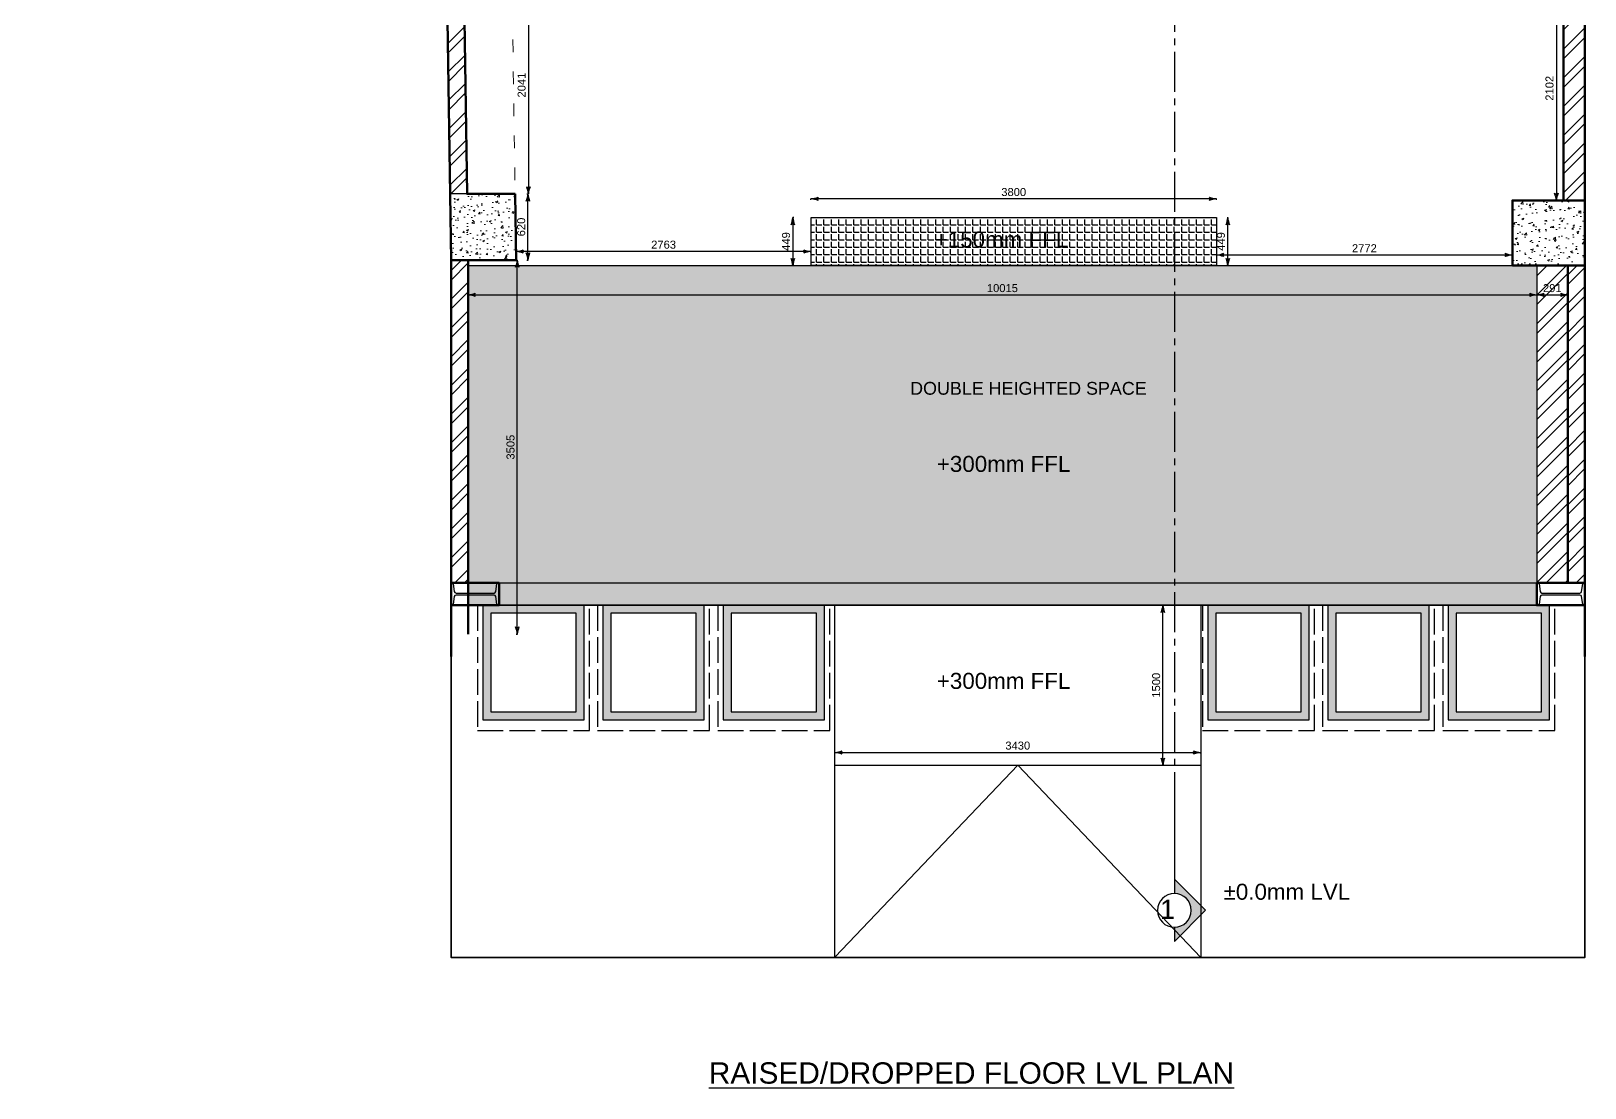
# Model space of a CAD drawing. Header units: millimetres. Extents: x 68727 to 319899, y -4876 to 265722.
# Drawn here: x 183134 to 197695, y 54917 to 64820 of the extents above; entities that cross this region are included whole.
import ezdxf

# ---------------------------------------------------------------- set-up
doc = ezdxf.new("R2010")
doc.units = ezdxf.units.MM
for name, pattern in [('ACAD_ISO02W100', [15, 12, -3]), ('ACAD_ISO03W100', [30, 12, -18]), ('CENTER2', [1.125, 0.75, -0.125, 0.125, -0.125]), ('DASHED2', [0.375, 0.25, -0.125]), ('HIDDEN', [9.525, 6.35, -3.175]), ('WALL', [21, 12, -3, 0, -3, 0, -3])]:
    doc.linetypes.add(name, pattern=pattern)
for name, color, linetype, lineweight in [('A-FURN', 6, 'Continuous', 35), ('HACH', 252, 'Continuous', 13), ('HAT', 9, 'Continuous', 13), ('LS_DR_Plan Beam', 9, 'HIDDEN', 0), ('LS_DR_Wall', 7, 'Continuous', 35), ('SECTIONS', 10, 'Continuous', 25), ('wall', 5, 'Continuous', 30), ('wall1', 2, 'WALL', 25), ('Walls', 2, 'Continuous', 30)]:
    doc.layers.add(name, color=color, linetype=linetype, lineweight=lineweight)
for name, color, linetype in [('beam', 1, 'DASHED2'), ('COL', 4, 'Continuous'), ('Dimensions', 172, 'Continuous'), ('POLY', 6, 'Continuous'), ('TEXT', 2, 'Continuous'), ('Walls & Columns', 7, 'Continuous')]:
    doc.layers.add(name, color=color, linetype=linetype)
doc.styles.add('2010 G', font='times.ttf')
doc.styles.add('ANNTEXT', font='romans.shx')
doc.styles.get("Standard").update_dxf_attribs({"font": 'arial.ttf'})
doc.dimstyles.new('SC-25', dxfattribs={"dimtxt": 75, "dimasz": 0.4, "dimexe": 1, "dimexo": 100, "dimgap": 25, "dimtad": 1, "dimdec": 0, "dimzin": 0, "dimdsep": 46, "dimtxsty": 'Standard', "dimblk1": 'A1', "dimblk2": 'A1', "dimsah": 1, "dimcen": 0.09, "dimdle": 3, "dimclrd": 1, "dimclre": 1, "dimclrt": 1, "dimadec": 0, "dimazin": 0, "dimtfac": 1, "dimtdec": 0, "dimtofl": 0, "dimtmove": 0, "dimatfit": 2, "dimldrblk": 'A1', "dimfxl": 10, "dimfxlon": 1, "dimtolj": 1, "dimtzin": 0, "dimarcsym": 0})
pattern_1 = [(50, (-645864.49, -131860.55), (182.18467, -15.939086), [19.05, -209.55]), (355, (-645864.49, -131860.55), (-35.24342, 191.056845), [15.24, -167.640584]), (100.451445, (-645849.3, -131861.88), (146.941247, 175.117752), [16.19001, -178.090245]), (46.1842, (-645864.5, -131809.75), (271.07904, -42.04233), [28.575, -314.325]), (96.635558, (-645841.9, -131813.25), (237.404134, 247.426125), [24.28502, -267.13561]), (351.18415, (-645864.5, -131809.75), (237.40413, 247.426125), [22.85997, -251.45973]), (21, (-645839.09, -131822.45), (151.61439, -102.265198), [19.05, -209.55]), (326, (-645839.09, -131822.45), (61.80203, 184.187966), [15.24, -167.64]), (71.451445, (-645826.46, -131830.97), (213.41642, 81.92277), [16.19001, -178.089938]), (37.5, (-645864.49, -131860.55), (3.0886033, 84.555039), [0, -165.608, 0, -170.18, 0, -168.275]), (7.5, (-645864.49, -131860.55), (66.8196625, 100.180575), [0, -97.028, 0, -161.798, 0, -64.135]), (327.5, (-645921.13, -131860.55), (135.590595, -5.728744), [0, -63.5, 0, -198.12, 0, -262.89]), (317.5, (-645946.53, -131860.55), (148.129181, 25.426491), [0, -82.55, 0, -131.572, 0, -186.69])]

# ---------------------------------------------------------------- blocks, each defined once
blk = doc.blocks.new('A1')
at = {"layer": 'wall', "color": 1}
for p, q in [((-138, 0), (-167, 40)), ((-167, -40), (-138, 0))]:
    blk.add_line(p, q, dxfattribs=at)
for centre, start, end in [((53, 586), 248, 264.8035), ((53, -586), 95.1965, 112)]:
    blk.add_arc(centre, 589, start, end, dxfattribs=at)
blk = doc.blocks.new('*D587')
at = {"layer": 'Defpoints', "color": 0, "transparency": 16777216}
for p in [(197427, 65335), (197427, 63233), (197427, 63233)]:
    blk.add_point(p, dxfattribs=at)
at = {"layer": 'Dimensions', "color": 1, "lineweight": -2, "transparency": 16777216}
for p, q in [((197427, 65335), (197428, 65335)), ((197427, 65335), (197427, 63234)), ((197427, 63233), (197428, 63233))]:
    blk.add_line(p, q, dxfattribs=at)
at = {"layer": 'Dimensions', "color": 1, "lineweight": -2, "transparency": 16777216, "xscale": 0.4, "yscale": 0.4, "zscale": 0.4}
for p, rotation in [((197427, 65335), 90), ((197427, 63233), 270)]:
    blk.add_blockref('A1', p, dxfattribs=dict(at, rotation=rotation))
at = {"layer": 'Dimensions', "color": 1, "transparency": 16777216, "insert": (197363, 64284), "char_height": 75, "attachment_point": 5, "rotation": 90}
blk.add_mtext('\\A1;2102', dxfattribs=at)
blk = doc.blocks.new('*D581')
at = {"layer": 'Defpoints', "color": 0, "transparency": 16777216}
for p in [(187520, 62674), (187690, 62674), (187520, 59169)]:
    blk.add_point(p, dxfattribs=at)
at = {"layer": 'Dimensions', "color": 1, "lineweight": -2, "transparency": 16777216}
for p, q in [((187680, 62674), (187691, 62674)), ((187690, 59169), (187690, 62673)), ((187680, 59169), (187691, 59169))]:
    blk.add_line(p, q, dxfattribs=at)
at = {"layer": 'Dimensions', "color": 1, "lineweight": -2, "transparency": 16777216, "xscale": 0.4, "yscale": 0.4, "zscale": 0.4}
for p, rotation in [((187690, 62674), 90), ((187690, 59169), 270)]:
    blk.add_blockref('A1', p, dxfattribs=dict(at, rotation=rotation))
at = {"layer": 'Dimensions', "color": 1, "transparency": 16777216, "insert": (187627, 60921), "char_height": 75, "attachment_point": 5, "rotation": 90}
blk.add_mtext('\\A1;3505', dxfattribs=at)
blk = doc.blocks.new('COL')
at = {"layer": 'COL'}
blk.add_lwpolyline([(451, 0), (441, 0, -0.374036), (430, 9), (420, 80, 0.374036), (403, 95), (48, 95, 0.374036), (31, 80), (21, 9, -0.374036), (10, 0), (0, 0), (0, 209), (10, 209, -0.374036), (21, 199), (31, 128, 0.374036), (48, 113), (403, 113, 0.374036), (420, 128), (430, 199, -0.374036), (441, 209), (451, 209)], format="xyb", close=True, dxfattribs=at)
at = {"layer": 'LS_DR_Wall', "lineweight": 50, "ltscale": 0.25}
blk.add_lwpolyline([(451, 209), (0, 209), (0, 0), (451, 0)], close=True, dxfattribs=at)
blk = doc.blocks.new('*D655')
at = {"layer": 'Defpoints', "color": 0, "transparency": 16777216}
for p in [(187229, 62674), (197244, 62623), (197244, 62348)]:
    blk.add_point(p, dxfattribs=at)
at = {"layer": 'Dimensions', "color": 1, "lineweight": -2, "transparency": 16777216}
for p, q in [((187229, 62358), (187229, 62347)), ((187230, 62348), (197243, 62348)), ((197244, 62358), (197244, 62347))]:
    blk.add_line(p, q, dxfattribs=at)
at = {"layer": 'Dimensions', "color": 1, "lineweight": -2, "transparency": 16777216, "xscale": 0.4, "yscale": 0.4, "zscale": 0.4, "rotation": 180}
blk.add_blockref('A1', (187229, 62348), dxfattribs=at)
at = {"layer": 'Dimensions', "color": 1, "lineweight": -2, "transparency": 16777216, "xscale": 0.4, "yscale": 0.4, "zscale": 0.4}
blk.add_blockref('A1', (197244, 62348), dxfattribs=at)
at = {"layer": 'Dimensions', "color": 1, "transparency": 16777216, "insert": (192236, 62411), "char_height": 75, "attachment_point": 5}
blk.add_mtext('\\A1;10015', dxfattribs=at)
blk = doc.blocks.new('*D733')
at = {"layer": 'Defpoints', "color": 0, "transparency": 16777216}
for p in [(197244, 62347), (197535, 62348), (197535, 62347)]:
    blk.add_point(p, dxfattribs=at)
at = {"layer": 'Dimensions', "color": 1, "lineweight": -2, "transparency": 16777216}
for p, q in [((197244, 62348), (197244, 62349)), ((197244, 62348), (197534, 62348)), ((197535, 62348), (197535, 62349))]:
    blk.add_line(p, q, dxfattribs=at)
at = {"layer": 'Dimensions', "color": 1, "lineweight": -2, "transparency": 16777216, "xscale": 0.4, "yscale": 0.4, "zscale": 0.4, "rotation": 180}
blk.add_blockref('A1', (197244, 62348), dxfattribs=at)
at = {"layer": 'Dimensions', "color": 1, "lineweight": -2, "transparency": 16777216, "xscale": 0.4, "yscale": 0.4, "zscale": 0.4}
blk.add_blockref('A1', (197535, 62348), dxfattribs=at)
at = {"layer": 'Dimensions', "color": 1, "transparency": 16777216, "insert": (197389, 62411), "char_height": 75, "attachment_point": 5}
blk.add_mtext('\\A1;291', dxfattribs=at)
blk = doc.blocks.new('*D734')
at = {"layer": 'Defpoints', "color": 0, "transparency": 16777216}
for p in [(187190, 65335), (187220, 63294), (187794, 63294)]:
    blk.add_point(p, dxfattribs=at)
at = {"layer": 'Dimensions', "color": 1, "lineweight": -2, "transparency": 16777216}
for p, q in [((187784, 65335), (187795, 65335)), ((187794, 65334), (187794, 63294)), ((187784, 63294), (187795, 63294))]:
    blk.add_line(p, q, dxfattribs=at)
at = {"layer": 'Dimensions', "color": 1, "lineweight": -2, "transparency": 16777216, "xscale": 0.4, "yscale": 0.4, "zscale": 0.4}
for p, rotation in [((187794, 65335), 90), ((187794, 63294), 270)]:
    blk.add_blockref('A1', p, dxfattribs=dict(at, rotation=rotation))
at = {"layer": 'Dimensions', "color": 1, "transparency": 16777216, "insert": (187731, 64314), "char_height": 75, "attachment_point": 5, "rotation": 90}
blk.add_mtext('\\A1;2041', dxfattribs=at)
blk = doc.blocks.new('*D735')
at = {"layer": 'Defpoints', "color": 0, "transparency": 16777216}
for p in [(187670, 63294), (187790, 63294), (187679, 62674)]:
    blk.add_point(p, dxfattribs=at)
at = {"layer": 'Dimensions', "color": 1, "lineweight": -2, "transparency": 16777216}
for p, q in [((187780, 63294), (187791, 63294)), ((187790, 62674), (187790, 63293)), ((187780, 62674), (187791, 62674))]:
    blk.add_line(p, q, dxfattribs=at)
at = {"layer": 'Dimensions', "color": 1, "lineweight": -2, "transparency": 16777216, "xscale": 0.4, "yscale": 0.4, "zscale": 0.4}
for p, rotation in [((187790, 63294), 90), ((187790, 62674), 270)]:
    blk.add_blockref('A1', p, dxfattribs=dict(at, rotation=rotation))
at = {"layer": 'Dimensions', "color": 1, "transparency": 16777216, "insert": (187727, 62984), "char_height": 75, "attachment_point": 5, "rotation": 90}
blk.add_mtext('\\A1;620', dxfattribs=at)
blk = doc.blocks.new('*D736')
at = {"layer": 'Defpoints', "color": 0, "transparency": 16777216}
for p in [(194242, 63072), (194348, 63072), (194242, 62623)]:
    blk.add_point(p, dxfattribs=at)
at = {"layer": 'Dimensions', "color": 1, "lineweight": -2, "transparency": 16777216}
for p, q in [((194342, 63072), (194349, 63072)), ((194348, 62624), (194348, 63072)), ((194342, 62623), (194349, 62623))]:
    blk.add_line(p, q, dxfattribs=at)
at = {"layer": 'Dimensions', "color": 1, "lineweight": -2, "transparency": 16777216, "xscale": 0.4, "yscale": 0.4, "zscale": 0.4}
for p, rotation in [((194348, 63072), 90), ((194348, 62623), 270)]:
    blk.add_blockref('A1', p, dxfattribs=dict(at, rotation=rotation))
at = {"layer": 'Dimensions', "color": 1, "transparency": 16777216, "insert": (194284, 62848), "char_height": 75, "attachment_point": 5, "rotation": 90}
blk.add_mtext('\\A1;449', dxfattribs=at)
blk = doc.blocks.new('*D737')
at = {"layer": 'Defpoints', "color": 0, "transparency": 16777216}
for p in [(190442, 63248), (190442, 63072), (194242, 63072)]:
    blk.add_point(p, dxfattribs=at)
at = {"layer": 'Dimensions', "color": 1, "lineweight": -2, "transparency": 16777216}
for p, q in [((190442, 63238), (190442, 63249)), ((194242, 63248), (190443, 63248)), ((194242, 63238), (194242, 63249))]:
    blk.add_line(p, q, dxfattribs=at)
at = {"layer": 'Dimensions', "color": 1, "lineweight": -2, "transparency": 16777216, "xscale": 0.4, "yscale": 0.4, "zscale": 0.4, "rotation": 180}
blk.add_blockref('A1', (190442, 63248), dxfattribs=at)
at = {"layer": 'Dimensions', "color": 1, "lineweight": -2, "transparency": 16777216, "xscale": 0.4, "yscale": 0.4, "zscale": 0.4}
blk.add_blockref('A1', (194242, 63248), dxfattribs=at)
at = {"layer": 'Dimensions', "color": 1, "transparency": 16777216, "insert": (192342, 63311), "char_height": 75, "attachment_point": 5}
blk.add_mtext('\\A1;3800', dxfattribs=at)
blk = doc.blocks.new('*D738')
at = {"layer": 'Defpoints', "color": 0, "transparency": 16777216}
for p in [(190442, 63072), (190272, 62623), (190442, 62623)]:
    blk.add_point(p, dxfattribs=at)
at = {"layer": 'Dimensions', "color": 1, "lineweight": -2, "transparency": 16777216}
for p, q in [((190282, 63072), (190271, 63072)), ((190272, 63072), (190272, 62624)), ((190282, 62623), (190271, 62623))]:
    blk.add_line(p, q, dxfattribs=at)
at = {"layer": 'Dimensions', "color": 1, "lineweight": -2, "transparency": 16777216, "xscale": 0.4, "yscale": 0.4, "zscale": 0.4}
for p, rotation in [((190272, 63072), 90), ((190272, 62623), 270)]:
    blk.add_blockref('A1', p, dxfattribs=dict(at, rotation=rotation))
at = {"layer": 'Dimensions', "color": 1, "transparency": 16777216, "insert": (190209, 62848), "char_height": 75, "attachment_point": 5, "rotation": 90}
blk.add_mtext('\\A1;449', dxfattribs=at)
blk = doc.blocks.new('*D739')
at = {"layer": 'Defpoints', "color": 0, "transparency": 16777216}
for p in [(194242, 63072), (197015, 63072), (197015, 62722)]:
    blk.add_point(p, dxfattribs=at)
at = {"layer": 'Dimensions', "color": 1, "lineweight": -2, "transparency": 16777216}
for p, q in [((194242, 62732), (194242, 62721)), ((194243, 62722), (197014, 62722)), ((197015, 62732), (197015, 62721))]:
    blk.add_line(p, q, dxfattribs=at)
at = {"layer": 'Dimensions', "color": 1, "lineweight": -2, "transparency": 16777216, "xscale": 0.4, "yscale": 0.4, "zscale": 0.4, "rotation": 180}
blk.add_blockref('A1', (194242, 62722), dxfattribs=at)
at = {"layer": 'Dimensions', "color": 1, "lineweight": -2, "transparency": 16777216, "xscale": 0.4, "yscale": 0.4, "zscale": 0.4}
blk.add_blockref('A1', (197015, 62722), dxfattribs=at)
at = {"layer": 'Dimensions', "color": 1, "transparency": 16777216, "insert": (195628, 62785), "char_height": 75, "attachment_point": 5}
blk.add_mtext('\\A1;2772', dxfattribs=at)
blk = doc.blocks.new('*D740')
at = {"layer": 'Defpoints', "color": 0, "transparency": 16777216}
for p in [(187679, 62755), (187679, 62674), (190442, 62623)]:
    blk.add_point(p, dxfattribs=at)
at = {"layer": 'Dimensions', "color": 1, "lineweight": -2, "transparency": 16777216}
for p, q in [((187679, 62755), (187679, 62756)), ((190442, 62755), (187680, 62755)), ((190442, 62745), (190442, 62756))]:
    blk.add_line(p, q, dxfattribs=at)
at = {"layer": 'Dimensions', "color": 1, "lineweight": -2, "transparency": 16777216, "xscale": 0.4, "yscale": 0.4, "zscale": 0.4, "rotation": 180}
blk.add_blockref('A1', (187679, 62755), dxfattribs=at)
at = {"layer": 'Dimensions', "color": 1, "lineweight": -2, "transparency": 16777216, "xscale": 0.4, "yscale": 0.4, "zscale": 0.4}
blk.add_blockref('A1', (190442, 62755), dxfattribs=at)
at = {"layer": 'Dimensions', "color": 1, "transparency": 16777216, "insert": (189061, 62818), "char_height": 75, "attachment_point": 5}
blk.add_mtext('\\A1;2763', dxfattribs=at)
blk = doc.blocks.new('SECL')
at = {"layer": 'Walls', "linetype": 'Continuous'}
blk.add_hatch(color=252, dxfattribs=at).paths.add_polyline_path([(144.9, -140.4), (0, -285.3), (0, -219.4, 0.414214), (79, -140.4, 0.414214), (0, -61.3), (0, 4.6)])
at = {"layer": 'beam', "color": 1, "linetype": 'Continuous', "ltscale": 0.5}
blk.add_lwpolyline([(0, -61.3), (0, 4.6), (145, -140.7), (0, -286.5), (0, -219.4)], dxfattribs=at)
at = {"layer": 'Walls', "color": 1, "linetype": 'Continuous'}
blk.add_line((0, -672.4), (0, -219.4), dxfattribs=at)
blk.add_circle((0, -140.4), 79, dxfattribs=at)
blk = doc.blocks.new('*D892')
at = {"layer": 'Defpoints', "color": 0, "transparency": 16777216}
for p in [(193740, 59440), (194110, 59440), (194095, 57940)]:
    blk.add_point(p, dxfattribs=at)
at = {"layer": 'POLY', "color": 1, "lineweight": -2, "transparency": 16777216}
for p, q in [((193750, 59440), (193739, 59440)), ((193740, 57941), (193740, 59440)), ((193750, 57940), (193739, 57940))]:
    blk.add_line(p, q, dxfattribs=at)
at = {"layer": 'POLY', "color": 1, "lineweight": -2, "transparency": 16777216, "xscale": 0.4, "yscale": 0.4, "zscale": 0.4}
for p, rotation in [((193740, 59440), 90), ((193740, 57940), 270)]:
    blk.add_blockref('A1', p, dxfattribs=dict(at, rotation=rotation))
at = {"layer": 'POLY', "color": 1, "transparency": 16777216, "insert": (193677, 58690), "char_height": 75, "attachment_point": 5, "rotation": 90}
blk.add_mtext('\\A1;1500', dxfattribs=at)
blk = doc.blocks.new('*D893')
at = {"layer": 'Defpoints', "color": 0, "transparency": 16777216}
for p in [(194095, 58060), (190666, 57940), (194095, 57940)]:
    blk.add_point(p, dxfattribs=at)
at = {"layer": 'POLY', "color": 1, "lineweight": -2, "transparency": 16777216}
for p, q in [((190666, 58050), (190666, 58061)), ((190666, 58060), (194094, 58060)), ((194095, 58050), (194095, 58061))]:
    blk.add_line(p, q, dxfattribs=at)
at = {"layer": 'POLY', "color": 1, "lineweight": -2, "transparency": 16777216, "xscale": 0.4, "yscale": 0.4, "zscale": 0.4, "rotation": 180}
blk.add_blockref('A1', (190666, 58060), dxfattribs=at)
at = {"layer": 'POLY', "color": 1, "lineweight": -2, "transparency": 16777216, "xscale": 0.4, "yscale": 0.4, "zscale": 0.4}
blk.add_blockref('A1', (194095, 58060), dxfattribs=at)
at = {"layer": 'POLY', "color": 1, "transparency": 16777216, "insert": (192380, 58124), "char_height": 75, "attachment_point": 5}
blk.add_mtext('\\A1;3430', dxfattribs=at)

msp = doc.modelspace()

# ---------------------------------------------------------------- hatches: boundary and pattern name
at = {"layer": 'HACH'}
h = msp.add_hatch(dxfattribs=at)
h.set_pattern_fill('ANSI32', color=256, scale=20)
h.set_pattern_definition([(45, (-645864.49, -131860.55), (-134.70384, 134.70384), []), (45, (-645774.69, -131860.55), (-134.70384, 134.70384), [])])
h.paths.add_polyline_path([(186860.6, 76715.5), (186857.8, 76905.7), (183474, 76999.2), (183478.6, 76689.2)])
h.paths.add_polyline_path([(187059.9, 63293.6), (187219.9, 63293.6), (187189.6, 65334.7), (187029.6, 65334.7)])
h.paths.add_polyline_path([(187069.1, 59648.7), (187229.1, 59648.7), (187229.1, 62673.7), (187069.1, 62673.7)])
h.paths.add_polyline_path([(197534.6, 59648.7), (197694.6, 59648.7), (197694.6, 62623.2), (197534.6, 62623.2)])
h.paths.add_polyline_path([(197494.6, 63233.2), (197694.6, 63233.2), (197694.6, 65335.2), (197494.6, 65335.2)])
h.paths.add_polyline_path([(197504.6, 65945.2), (197694.6, 65945.2), (197694.6, 70824.2), (197504.6, 70824.2)])
h = msp.add_hatch(dxfattribs=at)
h.set_pattern_fill('AR-CONC', color=256)
h.set_pattern_definition(pattern_1)
h.paths.add_polyline_path([(187670, 63293.7), (187059.9, 63293.6), (187069.1, 62673.7), (187679.2, 62673.7)])
h = msp.add_hatch(dxfattribs=at)
h.set_pattern_fill('AR-CONC', color=256)
h.set_pattern_definition(pattern_1)
h.paths.add_polyline_path([(197014.6, 62623.2), (197694.6, 62623.2), (197694.6, 63233.2), (197014.6, 63233.2)])
h = msp.add_hatch(dxfattribs=at)
h.set_pattern_fill('ANSI32', color=5, scale=20)
h.set_pattern_definition([(45, (21476.79, 0), (-134.70384, 134.70384), []), (45, (21566.59, 0), (-134.70384, 134.70384), [])])
h.paths.add_polyline_path([(197243.7, 59648.7), (197534.6, 59648.7), (197534.6, 62623.2), (197243.7, 62623.2)])
at = {"layer": 'HACH', "transparency": 33554508}
h = msp.add_hatch(dxfattribs=at)
h.set_pattern_fill('ANGLE', color=256)
h.set_pattern_definition([(0, (48695.0054, 77956.079), (0, 6.985), [5.08, -1.905]), (90, (48695.0054, 77956.079), (-6.985, 4e-16), [5.08, -1.905])])
h.paths.add_polyline_path([(188317.9, 59003.1), (188242.9, 59003.1), (188242.9, 58440.2), (187442.9, 58440.2), (187442.9, 59003.1), (187367.9, 59003.1), (187367.9, 58365.2), (188317.9, 58365.2)])
h.paths.add_polyline_path([(187442.9, 59030.6), (187367.9, 59030.6), (187367.9, 59003.1), (187442.9, 59003.1)])
h.paths.add_polyline_path([(187442.9, 59365.2), (188242.9, 59365.2), (188242.9, 59030.6), (188317.9, 59030.6), (188317.9, 59440.2), (187367.9, 59440.2), (187367.9, 59030.6), (187442.9, 59030.6)])
h.paths.add_polyline_path([(188317.9, 59030.6), (188242.9, 59030.6), (188242.9, 59003.1), (188317.9, 59003.1)])
h = msp.add_hatch(dxfattribs=at)
h.set_pattern_fill('ANGLE', color=256)
h.set_pattern_definition([(0, (49818.549, 77956.079), (0, 6.985), [5.08, -1.905]), (90, (49818.549, 77956.079), (-6.985, 4e-16), [5.08, -1.905])])
h.paths.add_polyline_path([(189441.5, 59003.1), (189366.5, 59003.1), (189366.5, 58440.2), (188566.5, 58440.2), (188566.5, 59003.1), (188491.5, 59003.1), (188491.5, 58365.2), (189441.5, 58365.2)])
h.paths.add_polyline_path([(188566.5, 59030.6), (188491.5, 59030.6), (188491.5, 59003.1), (188566.5, 59003.1)])
h.paths.add_polyline_path([(188566.5, 59365.2), (189366.5, 59365.2), (189366.5, 59030.6), (189441.5, 59030.6), (189441.5, 59440.2), (188491.5, 59440.2), (188491.5, 59030.6), (188566.5, 59030.6)])
h.paths.add_polyline_path([(189441.5, 59030.6), (189366.5, 59030.6), (189366.5, 59003.1), (189441.5, 59003.1)])
h = msp.add_hatch(dxfattribs=at)
h.set_pattern_fill('ANGLE', color=256)
h.set_pattern_definition([(0, (50946.148, 77956.079), (0, 6.985), [5.08, -1.905]), (90, (50946.148, 77956.079), (-6.985, 4e-16), [5.08, -1.905])])
h.paths.add_polyline_path([(190569.1, 59003.1), (190494.1, 59003.1), (190494.1, 58440.2), (189694.1, 58440.2), (189694.1, 59003.1), (189619.1, 59003.1), (189619.1, 58365.2), (190569.1, 58365.2)])
h.paths.add_polyline_path([(189694.1, 59030.6), (189619.1, 59030.6), (189619.1, 59003.1), (189694.1, 59003.1)])
h.paths.add_polyline_path([(189694.1, 59365.2), (190494.1, 59365.2), (190494.1, 59030.6), (190569.1, 59030.6), (190569.1, 59440.2), (189619.1, 59440.2), (189619.1, 59030.6), (189694.1, 59030.6)])
h.paths.add_polyline_path([(190569.1, 59030.6), (190494.1, 59030.6), (190494.1, 59003.1), (190569.1, 59003.1)])
h = msp.add_hatch(dxfattribs=at)
h.set_pattern_fill('ANGLE', color=256)
h.set_pattern_definition([(0, (55487.492, 77956.079), (0, 6.985), [5.08, -1.905]), (90, (55487.492, 77956.079), (-6.985, 4e-16), [5.08, -1.905])])
h.paths.add_polyline_path([(195110.4, 59003.1), (195035.4, 59003.1), (195035.4, 58440.2), (194235.4, 58440.2), (194235.4, 59003.1), (194160.4, 59003.1), (194160.4, 58365.2), (195110.4, 58365.2)])
h.paths.add_polyline_path([(194235.4, 59030.6), (194160.4, 59030.6), (194160.4, 59003.1), (194235.4, 59003.1)])
h.paths.add_polyline_path([(194235.4, 59365.2), (195035.4, 59365.2), (195035.4, 59030.6), (195110.4, 59030.6), (195110.4, 59440.2), (194160.4, 59440.2), (194160.4, 59030.6), (194235.4, 59030.6)])
h.paths.add_polyline_path([(195110.4, 59030.6), (195035.4, 59030.6), (195035.4, 59003.1), (195110.4, 59003.1)])
h = msp.add_hatch(dxfattribs=at)
h.set_pattern_fill('ANGLE', color=256)
h.set_pattern_definition([(0, (56611.035, 77956.079), (0, 6.985), [5.08, -1.905]), (90, (56611.035, 77956.079), (-6.985, 4e-16), [5.08, -1.905])])
h.paths.add_polyline_path([(196234, 59003.1), (196159, 59003.1), (196159, 58440.2), (195359, 58440.2), (195359, 59003.1), (195284, 59003.1), (195284, 58365.2), (196234, 58365.2)])
h.paths.add_polyline_path([(195359, 59030.6), (195284, 59030.6), (195284, 59003.1), (195359, 59003.1)])
h.paths.add_polyline_path([(195359, 59365.2), (196159, 59365.2), (196159, 59030.6), (196234, 59030.6), (196234, 59440.2), (195284, 59440.2), (195284, 59030.6), (195359, 59030.6)])
h.paths.add_polyline_path([(196234, 59030.6), (196159, 59030.6), (196159, 59003.1), (196234, 59003.1)])
h = msp.add_hatch(dxfattribs=at)
h.set_pattern_fill('ANGLE', color=256)
h.set_pattern_definition([(0, (57738.6345, 77956.079), (0, 6.985), [5.08, -1.905]), (90, (57738.6345, 77956.079), (-6.985, 4e-16), [5.08, -1.905])])
h.paths.add_polyline_path([(197361.6, 59003.1), (197286.6, 59003.1), (197286.6, 58440.2), (196486.6, 58440.2), (196486.6, 59003.1), (196411.6, 59003.1), (196411.6, 58365.2), (197361.6, 58365.2)])
h.paths.add_polyline_path([(196486.6, 59030.6), (196411.6, 59030.6), (196411.6, 59003.1), (196486.6, 59003.1)])
h.paths.add_polyline_path([(196486.6, 59365.2), (197286.6, 59365.2), (197286.6, 59030.6), (197361.6, 59030.6), (197361.6, 59440.2), (196411.6, 59440.2), (196411.6, 59030.6), (196486.6, 59030.6)])
h.paths.add_polyline_path([(197361.6, 59030.6), (197286.6, 59030.6), (197286.6, 59003.1), (197361.6, 59003.1)])
at = {"layer": 'POLY'}
h = msp.add_hatch(dxfattribs=at)
h.set_pattern_fill('ANGLE', color=252, scale=10)
h.set_pattern_definition([(0, (-825.615, 0), (0, 69.85), [50.8, -19.05]), (90, (-825.615, 0), (-69.85, 4e-15), [50.8, -19.05])])
h.paths.add_polyline_path([(190442.4, 63072.2), (194242.1, 63072.2), (194242.1, 62623.2), (190442.4, 62623.2)])
h = msp.add_hatch(dxfattribs=at)
h.set_pattern_fill('ANGLE', color=145, scale=10)
h.set_pattern_definition([(0, (0, 0), (0, 69.85), [50.8, -19.05]), (90, (0, 0), (-69.85, 4e-15), [50.8, -19.05])])
h.paths.add_polyline_path([(187229.1, 62623.2), (197243.7, 62623.2), (197243.7, 59440.2), (187229.1, 59440.2)])

# ---------------------------------------------------------------- linework, layer by layer
at = {"color": 7}
msp.add_line((187229.1, 62623.2), (197694.6, 62623.2), dxfattribs=at)
for p, q in [((187069.1, 59440.2), (197694.6, 59440.2)), ((197694.5, 57040.2), (197694.6, 57040.2))]:
    msp.add_line(p, q)
msp.add_lwpolyline([(187670, 63293.7), (187059.9, 63293.6), (187069.1, 62673.7), (187679.2, 62673.7)], close=True)
at = {"color": 5}
msp.add_lwpolyline([(197243.7, 59648.7), (197534.6, 59648.7), (197534.6, 62623.2), (197243.7, 62623.2)], close=True, dxfattribs=at)
at = {"color": 7}
for points in [[(187520, 59648.7), (197243.7, 59648.7)], [(187670, 59440.2), (197093.7, 59440.2)], [(190666.1, 57940.2), (194094.8, 57940.2)], [(190670.1, 56144.2), (192380.4, 57940.2)], [(192380.4, 57940.2), (194094.8, 56140.2)]]:
    msp.add_lwpolyline(points, dxfattribs=at)
at = {"color": 116, "linetype": 'ACAD_ISO02W100', "ltscale": 20, "true_color": 0x136734}
for points in [[(187317.9, 58265.2), (188367.9, 58265.2), (188367.9, 59440.2), (187317.9, 59440.2)], [(188441.5, 58265.2), (189491.5, 58265.2), (189491.5, 59440.2), (188441.5, 59440.2)], [(189569.1, 58265.2), (190619.1, 58265.2), (190619.1, 59440.2), (189569.1, 59440.2)], [(194110.4, 58265.2), (195160.4, 58265.2), (195160.4, 59440.2), (194110.4, 59440.2)], [(195234, 58265.2), (196284, 58265.2), (196284, 59440.2), (195234, 59440.2)], [(196361.6, 58265.2), (197411.6, 58265.2), (197411.6, 59440.2), (196361.6, 59440.2)]]:
    msp.add_lwpolyline(points, close=True, dxfattribs=at)
at = {"color": 11, "true_color": 0xf27172, "transparency": 33554508}
for points in [[(187367.9, 58365.2), (188317.9, 58365.2), (188317.9, 59440.2), (187367.9, 59440.2)], [(188491.5, 58365.2), (189441.5, 58365.2), (189441.5, 59440.2), (188491.5, 59440.2)], [(189619.1, 58365.2), (190569.1, 58365.2), (190569.1, 59440.2), (189619.1, 59440.2)], [(194160.4, 58365.2), (195110.4, 58365.2), (195110.4, 59440.2), (194160.4, 59440.2)], [(195284, 58365.2), (196234, 58365.2), (196234, 59440.2), (195284, 59440.2)], [(196411.6, 58365.2), (197361.6, 58365.2), (197361.6, 59440.2), (196411.6, 59440.2)], [(187442.9, 58440.2), (188242.9, 58440.2), (188242.9, 59365.2), (187442.9, 59365.2)], [(188566.5, 58440.2), (189366.5, 58440.2), (189366.5, 59365.2), (188566.5, 59365.2)], [(189694.1, 58440.2), (190494.1, 58440.2), (190494.1, 59365.2), (189694.1, 59365.2)], [(194235.4, 58440.2), (195035.4, 58440.2), (195035.4, 59365.2), (194235.4, 59365.2)], [(195359, 58440.2), (196159, 58440.2), (196159, 59365.2), (195359, 59365.2)], [(196486.6, 58440.2), (197286.6, 58440.2), (197286.6, 59365.2), (196486.6, 59365.2)]]:
    msp.add_lwpolyline(points, close=True, dxfattribs=at)
at = {"color": 7}
msp.add_lwpolyline([(194094.8, 59440.2), (194096.1, 56140.2), (190670.1, 56140.2, -0.4142136), (190666.1, 56144.2), (190666.1, 59440.2)], format="xyb", dxfattribs=at)
at = {"layer": 'A-FURN'}
msp.add_lwpolyline([(187069.1, 59440.2), (187069.1, 56140.2), (197694.5, 56140.2), (197694.5, 59440.2)], dxfattribs=at)
at = {"layer": 'LS_DR_Plan Beam', "linetype": 'ACAD_ISO03W100', "ltscale": 10, "transparency": 33554508}
msp.add_line((187639.6, 65341.4), (187679.2, 62673.7), dxfattribs=at)
at = {"layer": 'LS_DR_Wall', "lineweight": 50, "ltscale": 0.25}
for p, q in [((187069.1, 62673.7), (187069.1, 58960.2)), ((187229.1, 62673.7), (187229.1, 59168.7)), ((197534.6, 62623.2), (197534.6, 59648.7)), ((197694.6, 62623.2), (197694.6, 58960.2))]:
    msp.add_line(p, q, dxfattribs=at)
for points in [[(187670, 63293.7), (187679.2, 62673.7), (187069.1, 62673.7), (187029.6, 65334.7), (183307.2, 65334.7), (183134, 76999.2), (183474, 76999.2), (183483.2, 76379.2), (183333.2, 76379.2), (183406.9, 71416.2), (183576.9, 71416.2), (183586, 70806.2), (183416, 70806.2), (183488.4, 65925.2), (183658.4, 65925.2), (183665.1, 65475.2), (187027.5, 65475.2), (187020.5, 65944.7), (187630.6, 65944.7), (187639.6, 65334.7), (187189.6, 65334.7), (187219.9, 63293.7), (187670, 63293.7)], [(197504.6, 74144.2), (197504.6, 71434.2), (197014.6, 71434.2), (197014.6, 70824.2), (197504.6, 70824.2), (197504.6, 65945.2), (197034.6, 65945.2), (197034.6, 65335.2), (197494.6, 65335.2), (197494.6, 63233.2), (197014.6, 63233.2), (197014.6, 62623.2), (197694.6, 62623.2), (197694.6, 74144.2)]]:
    msp.add_lwpolyline(points, dxfattribs=at)
msp.add_lwpolyline([(197014.6, 62623.2), (197694.6, 62623.2), (197694.6, 63233.2), (197014.6, 63233.2)], close=True, dxfattribs=at)
at = {"layer": 'POLY'}
msp.add_lwpolyline([(187229.1, 62623.2), (197243.7, 62623.2), (197243.7, 59440.2), (187229.1, 59440.2)], close=True, dxfattribs=at)
at = {"layer": 'SECTIONS', "linetype": 'CENTER2', "ltscale": 500}
msp.add_lwpolyline([(193847.9, 82626.1), (193847.9, 57155.8)], dxfattribs=at)
at = {"layer": 'SECTIONS', "lineweight": 30}
msp.add_lwpolyline([(190442.4, 63072.2), (194242.1, 63072.2), (194242.1, 62623.2), (190442.4, 62623.2)], close=True, dxfattribs=at)
msp.add_lwpolyline([(190442.4, 63072.2), (194242.1, 63072.2), (194242.1, 62623.2), (190442.4, 62623.2)], close=True, dxfattribs=at)

# ---------------------------------------------------------------- block references
at = {"layer": 'HAT', "color": 252, "xscale": -2, "yscale": 2, "zscale": 2, "rotation": 180}
msp.add_blockref('SECL', (193847.9, 56299.4), dxfattribs=at)
at = {"layer": 'POLY'}
for p in [(187069.1, 59440.2), (197243.7, 59440.2)]:
    msp.add_blockref('COL', p, dxfattribs=at)

# ---------------------------------------------------------------- texts
at = {"color": 7, "char_height": 150, "attachment_point": 1}
for s, insert in [('\\pxt5;+150mm FFL', (191601.4, 62941.6)), ('\\pxt5;+300mm FFL', (191621.3, 60838.8)), ('\\pxt5;+300mm FFL', (191621.3, 58805.9)), ('\\pxt5;%%P0.0mm LVL', (194308.6, 56830.1))]:
    msp.add_mtext_dynamic_manual_height_columns(s, width=24159.375, gutter_width=47.5, heights=[47.9], dxfattribs=dict(at, insert=insert))
at = {"layer": 'TEXT', "color": 3, "insert": (193853.4, 56500.9), "char_height": 180, "width": 2763.865, "attachment_point": 9, "style": '2010 G'}
msp.add_mtext('{\\fArial|b0|i0|c0|p34;1}', dxfattribs=at)
at = {"layer": 'wall1', "color": 6, "insert": (191945.9, 55055.2), "char_height": 200, "width": 5903.896, "attachment_point": 5, "style": 'ANNTEXT'}
msp.add_mtext('\\pxqc;{\\fArial|b0|i0|c0|p34;\\L\\C4;RAISED/DROPPED FLOOR LVL PLAN}', dxfattribs=at)
at = {"layer": 'Walls & Columns', "insert": (191371.4, 61532.2), "char_height": 120, "attachment_point": 1}
msp.add_mtext_dynamic_manual_height_columns('DOUBLE HEIGHTED SPACE', width=24159.375, gutter_width=47.5, heights=[47.9], dxfattribs=at)

# ---------------------------------------------------------------- dimensions: what is measured, and where the dimension line sits
at = {"layer": 'Dimensions'}
for base, p1, p2, picture, middle in [((187794.5, 63293.7), (187189.6, 65334.7), (187219.9, 63293.7), '*D734', (187731.2, 64314.2)), ((187790, 63293.7), (187679.2, 62673.7), (187670, 63293.7), '*D735', (187726.7, 62983.7)), ((190272.4, 62623.2), (190442.4, 63072.2), (190442.4, 62623.2), '*D738', (190209.1, 62847.7)), ((194347.6, 63072.2), (194242.1, 62623.2), (194242.1, 63072.2), '*D736', (194284.3, 62847.7)), ((187690.5, 62673.7), (187520, 59168.7), (187520, 62673.7), '*D581', (187627.2, 60921.2))]:
    dim = msp.add_linear_dim(base=base, p1=p1, p2=p2, angle=90, dimstyle='SC-25', dxfattribs=at)
    dim.commit()
    dim.dimension.update_dxf_attribs({"geometry": picture, "text_midpoint": middle})
dim = msp.add_linear_dim(base=(197426.7, 63233.2), p1=(197426.7, 65335.2), p2=(197426.7, 63233.2), angle=90, dimstyle='SC-25', override={"dimtmove": 1}, dxfattribs=at)
dim.commit()
dim.dimension.update_dxf_attribs({"geometry": '*D587', "text_midpoint": (197363.4, 64284.2)})
for base, p1, p2, picture, middle in [((190442.4, 63248.2), (194242.1, 63072.2), (190442.4, 63072.2), '*D737', (192342.3, 63311.5)), ((197014.5855, 62722.1122), (194242.1262, 63072.1623), (197014.5855, 63072.1623), '*D739', (195628.3558, 62784.7657)), ((187679.2, 62754.8), (190442.4, 62623.2), (187679.2, 62673.7), '*D740', (189060.8, 62818.1)), ((197243.7, 62347.6), (187229.1, 62673.7), (197243.7, 62623.2), '*D655', (192236.4, 62410.9)), ((197534.6, 62347.6), (197243.7, 62346.6), (197534.6, 62346.6), '*D733', (197389.1, 62410.9))]:
    dim = msp.add_linear_dim(base=base, p1=p1, p2=p2, dimstyle='SC-25', dxfattribs=at)
    dim.commit()
    dim.dimension.update_dxf_attribs({"geometry": picture, "text_midpoint": middle})
at = {"layer": 'POLY'}
dim = msp.add_linear_dim(base=(193740.2, 59440.2), p1=(194094.8, 57940.2), p2=(194110.4, 59440.2), angle=90, dimstyle='SC-25', dxfattribs=at)
dim.commit()
dim.dimension.update_dxf_attribs({"geometry": '*D892', "text_midpoint": (193676.9, 58690.2)})
dim = msp.add_linear_dim(base=(194094.8, 58060.3), p1=(190666.1, 57940.2), p2=(194094.8, 57940.2), text='3430', dimstyle='SC-25', dxfattribs=at)
dim.commit()
dim.dimension.update_dxf_attribs({"geometry": '*D893', "text_midpoint": (192380.4, 58123.6)})

doc.saveas('drawing.dxf')
